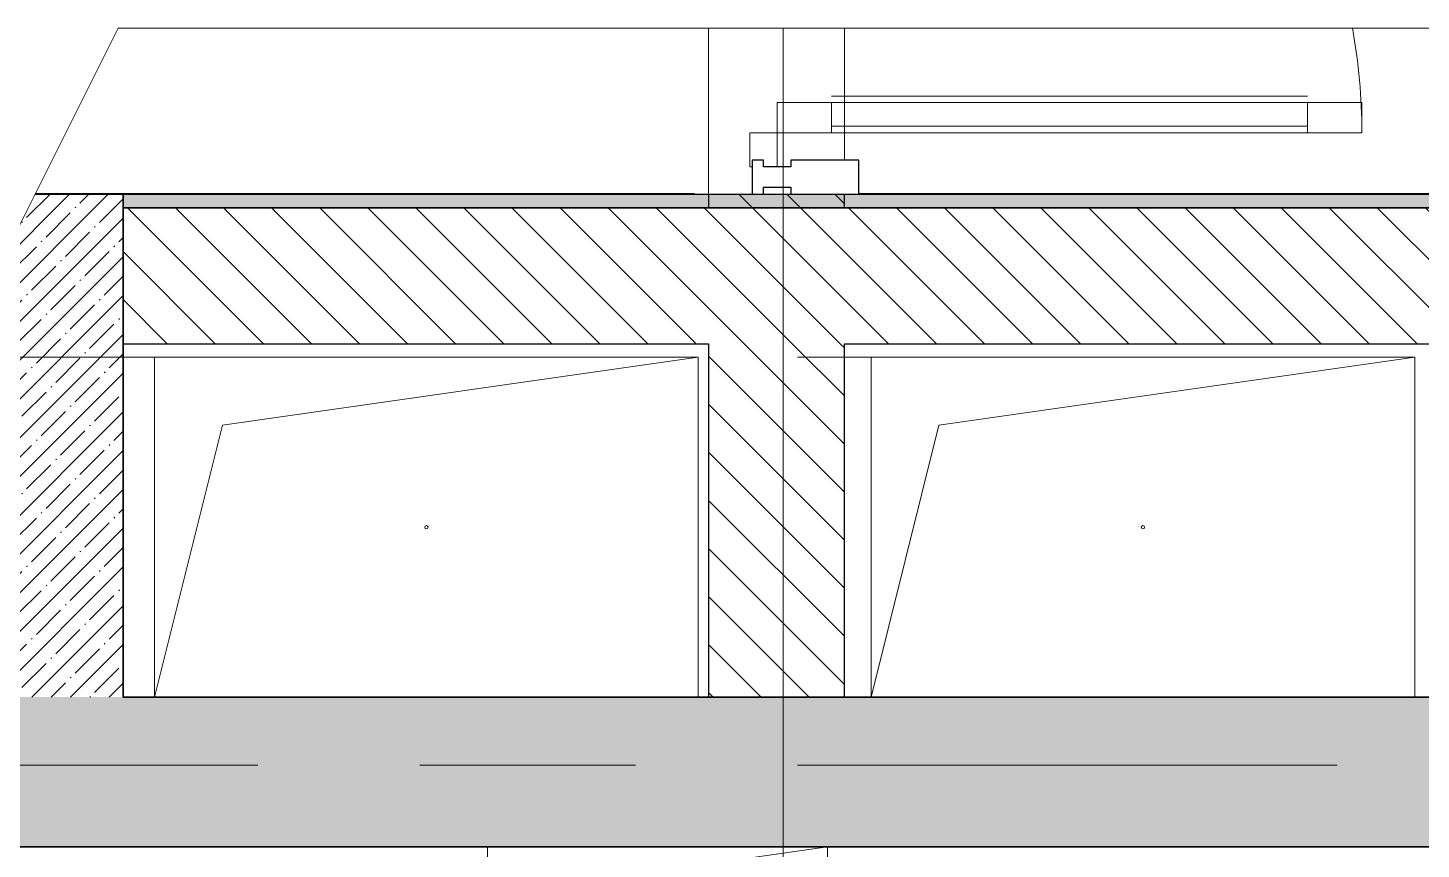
# Model space of a CAD drawing. Header units: millimetres. Extents: x 39815 to 261742, y -8553 to 29000.
# Drawn here: x 87315 to 89364, y 10376 to 11585 of the extents above; entities that cross this region are included whole.
import ezdxf

# ---------------------------------------------------------------- set-up
doc = ezdxf.new("R2010")
doc.units = ezdxf.units.MM
doc.linetypes.add('Осевая', pattern=[1587.5, 317.5, -238.125, 793.75, -238.125])
for name, color, linetype, lineweight in [('A-DETL-GENF', 7, 'Continuous', 9), ('A-DOOR', 7, 'Continuous', 9), ('A-DOOR-1', 7, 'Continuous', 15), ('A-GENM', 7, 'Continuous', 9), ('A-GLAZ-CWMG', 7, 'Continuous', 9), ('A-GLAZ-CWMG-1', 7, 'Continuous', 25), ('I-WALL', 7, 'Continuous', 9), ('Оси', 7, 'Continuous', 9), ('Оси-2', 7, 'Осевая', 9)]:
    doc.layers.add(name, color=color, linetype=linetype, lineweight=lineweight)
for name, color, linetype, lineweight, true_color in [('A-WALL-1', 7, 'Continuous', 25, 0x3c3c3c), ('A-WALL-3', 7, 'Continuous', 35, 0x3c3c3c), ('A-WALL-FNSH-1', 7, 'Continuous', 15, 0x3c3c3c)]:
    doc.layers.add(name, color=color, linetype=linetype, lineweight=lineweight, true_color=true_color)
pattern_1 = [(45, (-10183.68, 0), (-28.51196, 28.51196), []), (45, (-10155.17, 0), (-28.51196, 28.51196), [50.403, -10.081, 1.676, -8.404])]
pattern_2 = [(135, (-10183.68, 0), (-35.35534, -35.35534), [])]

# ---------------------------------------------------------------- blocks, each defined once
blk = doc.blocks.new('GM_Отверстие прямоугольное _в плите_ - Отверстие-V32-Фрагмент 2_10')
at = {"layer": 'A-GENM'}
for p, q in [((-250, -125), (-250, 125)), ((-250, 125), (-250, -125)), ((-187.5, 62.5), (250, 125)), ((250, 125), (250, -125)), ((250, -125), (250, 125)), ((-250, -125), (-187.5, 62.5)), ((250, -125), (-250, -125)), ((-250, -125), (250, -125))]:
    blk.add_line(p, q, dxfattribs=at)
for start, end in [(360, 180), (180, 360)]:
    blk.add_arc((0, 0), 2.5, start, end, dxfattribs=at)
blk = doc.blocks.new('GM_Отверстие прямоугольное _в плите_ - Отверстие-21985264-Фрагмент 2_10')
at = {"layer": 'A-GENM'}
for p, q in [((-400, -250), (-400, 250)), ((-400, 250), (400, 250)), ((400, 250), (-400, 250)), ((-400, 250), (-400, -250)), ((-300, 150), (400, 250)), ((400, 250), (400, -250)), ((400, -250), (400, 250)), ((-400, -250), (-300, 150))]:
    blk.add_line(p, q, dxfattribs=at)
for start, end in [(360, 180), (180, 360)]:
    blk.add_arc((0, 0), 2.5, start, end, dxfattribs=at)
blk = doc.blocks.new('Дверь_Витражная_остекление_ - ВВ-7 остекление-32349468-Фрагмент 2_10')
at = {"layer": 'A-DETL-GENF'}
for p, q in [((-815, -20), (-860, -20)), ((-860, -880), (-860, -20)), ((-815, -20), (-860, -20)), ((-860, -20), (-860, -880)), ((-815, -880), (-815, -20)), ((-815, -880), (-815, -20)), ((-860, -100), (-815, -100)), ((-850, -800), (-850, -100)), ((-806, -800), (-806, -100)), ((-860, -800), (-815, -800)), ((-860, -880), (-815, -880)), ((-860, -880), (-815, -880))]:
    blk.add_line(p, q, dxfattribs=at)
at = {"layer": 'A-DOOR'}
blk.add_line((-860, -880), (-860, -20), dxfattribs=at)
blk.add_arc((-860, -20), 860, 270, 280.3548, dxfattribs=at)
at = {"layer": 'A-DOOR-1'}
for p, q in [((-910, 20), (-860, 20)), ((-910, 17), (-910, 20)), ((-860, 20), (-860, -20)), ((-860, -20), (-910, -20))]:
    blk.add_line(p, q, dxfattribs=at)
blk = doc.blocks.new('Прямоугольный импост - Импост структурный с накладкой - 160мм Темный-32310142-Фрагмент 2_10')
at = {"layer": 'A-GLAZ-CWMG-1'}
for p, q in [((-50, 0), (-50, 17)), ((-50, 17), (0, 17)), ((-40, 0), (-50, 0)), ((-40, -40), (-40, 0)), ((0, 0), (-10, 0)), ((-10, 0), (-10, -40)), ((0, 17), (0, 0)), ((-50, -140), (-50, -40)), ((-50, -40), (-40, -40)), ((-10, -40), (0, -40)), ((0, -40), (0, -140)), ((0, -140), (-50, -140))]:
    blk.add_line(p, q, dxfattribs=at)
blk = doc.blocks.new('DET_L_Линия разрыва - М100-30991471-Фрагмент 2_10')
at = {"layer": 'A-DETL-GENF'}
for p, q in [((4689.1, 300), (4539.1, 0)), ((4539.1, 0), (0, 0))]:
    blk.add_line(p, q, dxfattribs=at)

msp = doc.modelspace()

# ---------------------------------------------------------------- hatches: boundary and pattern name
at = {"layer": 'I-WALL'}
h = msp.add_hatch(dxfattribs=at)
h.set_pattern_fill('FP_3', color=256, style=0, pattern_type=2)
h.set_pattern_definition(pattern_1)
h.paths.add_polyline_path([(87448.1, 10600), (87455.3, 10600), (87455.3, 11340), (87325.9, 11340), (87298.1, 11284.2), (87270.2, 11340), (87235.3, 11340), (87235.3, 10600)])
h = msp.add_hatch(dxfattribs=at)
h.set_pattern_fill('FP_9', color=256, style=0, pattern_type=2)
h.set_pattern_definition([(0, (-10183.68, 0), (60.96, 15.24), [5.029, -40.691, 5.029, -40.691, -243.84]), (0, (-10183.68, 0), (60.96, 15.24), [-91.44, 5.029, -86.411, 5.029, -40.691, -106.68]), (0, (-10183.68, 0), (60.96, 15.24), [-228.6, 5.029, -25.451, 5.029, -71.171]), (120, (-10160.82, 7.62), (-43.6782272, 45.1729086), [5.029, -40.691, 5.029, -40.691, -243.84]), (120, (-10160.82, 7.62), (-43.6782272, 45.1729086), [-91.44, 5.029, -86.411, 5.029, -40.691, -106.68]), (120, (-10160.82, 7.62), (-43.6782272, 45.1729086), [-228.6, 5.029, -25.451, 5.029, -71.171]), (240, (-10153.2, 38.1), (-17.2817728, -60.4129086), [5.029, -40.691, 5.029, -40.691, -243.84]), (240, (-10153.2, 38.1), (-17.2817728, -60.4129086), [-91.44, 5.029, -86.411, 5.029, -40.691, -106.68]), (240, (-10153.2, 38.1), (-17.2817728, -60.4129086), [-228.6, 5.029, -25.451, 5.029, -71.171])])
h.paths.add_polyline_path([(90405.3, 11320), (90405.3, 11340), (87455.3, 11340), (87455.3, 11320), (89807, 11320)])
h = msp.add_hatch(dxfattribs=at)
h.set_pattern_fill('FP_2', color=256, style=0, pattern_type=2)
h.set_pattern_definition(pattern_2)
h.paths.add_polyline_path([(88486, 11320), (88516.3, 11320), (88516.3, 11340), (88316.3, 11340), (88316.3, 11320)])
h = msp.add_hatch(dxfattribs=at)
h.set_pattern_fill('FP_2', color=256, style=0, pattern_type=2)
h.set_pattern_definition(pattern_2)
h.paths.add_polyline_path([(90405.3, 11120), (90405.3, 11320), (87455.3, 11320), (87455.3, 11120), (89807, 11120)])
h = msp.add_hatch(dxfattribs=at)
h.set_pattern_fill('FP_2', color=256, style=0, pattern_type=2)
h.set_pattern_definition(pattern_2)
h.paths.add_polyline_path([(88516.3, 10600), (88516.3, 11120), (88316.3, 11120), (88316.3, 10600), (88486, 10600)])
h = msp.add_hatch(dxfattribs=at)
h.set_pattern_fill('FP_3', color=256, style=0, pattern_type=2)
h.set_pattern_definition(pattern_1)
h.paths.add_polyline_path([(91426.3, 10380), (91426.3, 10600), (84026.3, 10600), (84026.3, 10380), (91128.1, 10380)])

# ---------------------------------------------------------------- linework, layer by layer
at = {"layer": 'A-WALL-1'}
for p, q in [((87455.3, 11340), (90405.3, 11340)), ((88316.3, 11340), (88316.3, 11320)), ((88516.3, 11320), (88516.3, 11340)), ((90405.3, 11320), (87455.3, 11320)), ((87455.3, 11320), (90405.3, 11320)), ((87455.3, 11120), (88316.3, 11120)), ((88316.3, 11120), (88316.3, 10600)), ((88516.3, 10600), (88516.3, 11120)), ((88516.3, 11120), (90405.3, 11120))]:
    msp.add_line(p, q, dxfattribs=at)
at = {"layer": 'A-WALL-3'}
for p, q in [((87455.3, 11340), (87325.9, 11340)), ((87455.3, 10600), (87455.3, 11340)), ((90405.3, 10600), (87455.3, 10600)), ((84026.3, 10380), (91426.3, 10380))]:
    msp.add_line(p, q, dxfattribs=at)
at = {"layer": 'A-WALL-FNSH-1'}
for p, q in [((88295.3, 11341), (87326.4, 11341)), ((88295.3, 11340), (88295.3, 11341)), ((90646.3, 11341), (88537.3, 11341)), ((88537.3, 11341), (88537.3, 11340))]:
    msp.add_line(p, q, dxfattribs=at)
at = {"layer": 'I-WALL'}
for p, q in [((88316.3, 11340), (88316.3, 11584.2)), ((88516.3, 11584.2), (88516.3, 11390))]:
    msp.add_line(p, q, dxfattribs=at)
at = {"layer": 'Оси'}
msp.add_line((88426.3, 10334.2), (88426.3, 11584.2), dxfattribs=at)
at = {"layer": 'Оси-2'}
for p, q in [((81541.6, 11100), (90737.2, 11100)), ((81541.6, 10500), (90737.2, 10500))]:
    msp.add_line(p, q, dxfattribs=at)

# ---------------------------------------------------------------- block references
at = {"layer": 'A-DETL-GENF', "rotation": 180}
msp.add_blockref('DET_L_Линия разрыва - М100-30991471-Фрагмент 2_10', (91987.2, 11584.2), dxfattribs=at)
at = {"layer": 'A-DOOR', "rotation": 89.99999999999993}
msp.add_blockref('Дверь_Витражная_остекление_ - ВВ-7 остекление-32349468-Фрагмент 2_10', (88397.3, 12290), dxfattribs=at)
at = {"layer": 'A-GENM'}
for name, p in [('GM_Отверстие прямоугольное _в плите_ - Отверстие-21985264-Фрагмент 2_10', (87901.3, 10850)), ('GM_Отверстие прямоугольное _в плите_ - Отверстие-21985264-Фрагмент 2_10', (88955.3, 10850)), ('GM_Отверстие прямоугольное _в плите_ - Отверстие-V32-Фрагмент 2_10', (88241.3, 10255))]:
    msp.add_blockref(name, p, dxfattribs=at)
at = {"layer": 'A-GLAZ-CWMG', "extrusion": (0, 0, -1), "rotation": 270.0000000000001}
msp.add_blockref('Прямоугольный импост - Импост структурный с накладкой - 160мм Темный-32310142-Фрагмент 2_10', (-88397.3, 11340), dxfattribs=at)

doc.saveas('drawing.dxf')
